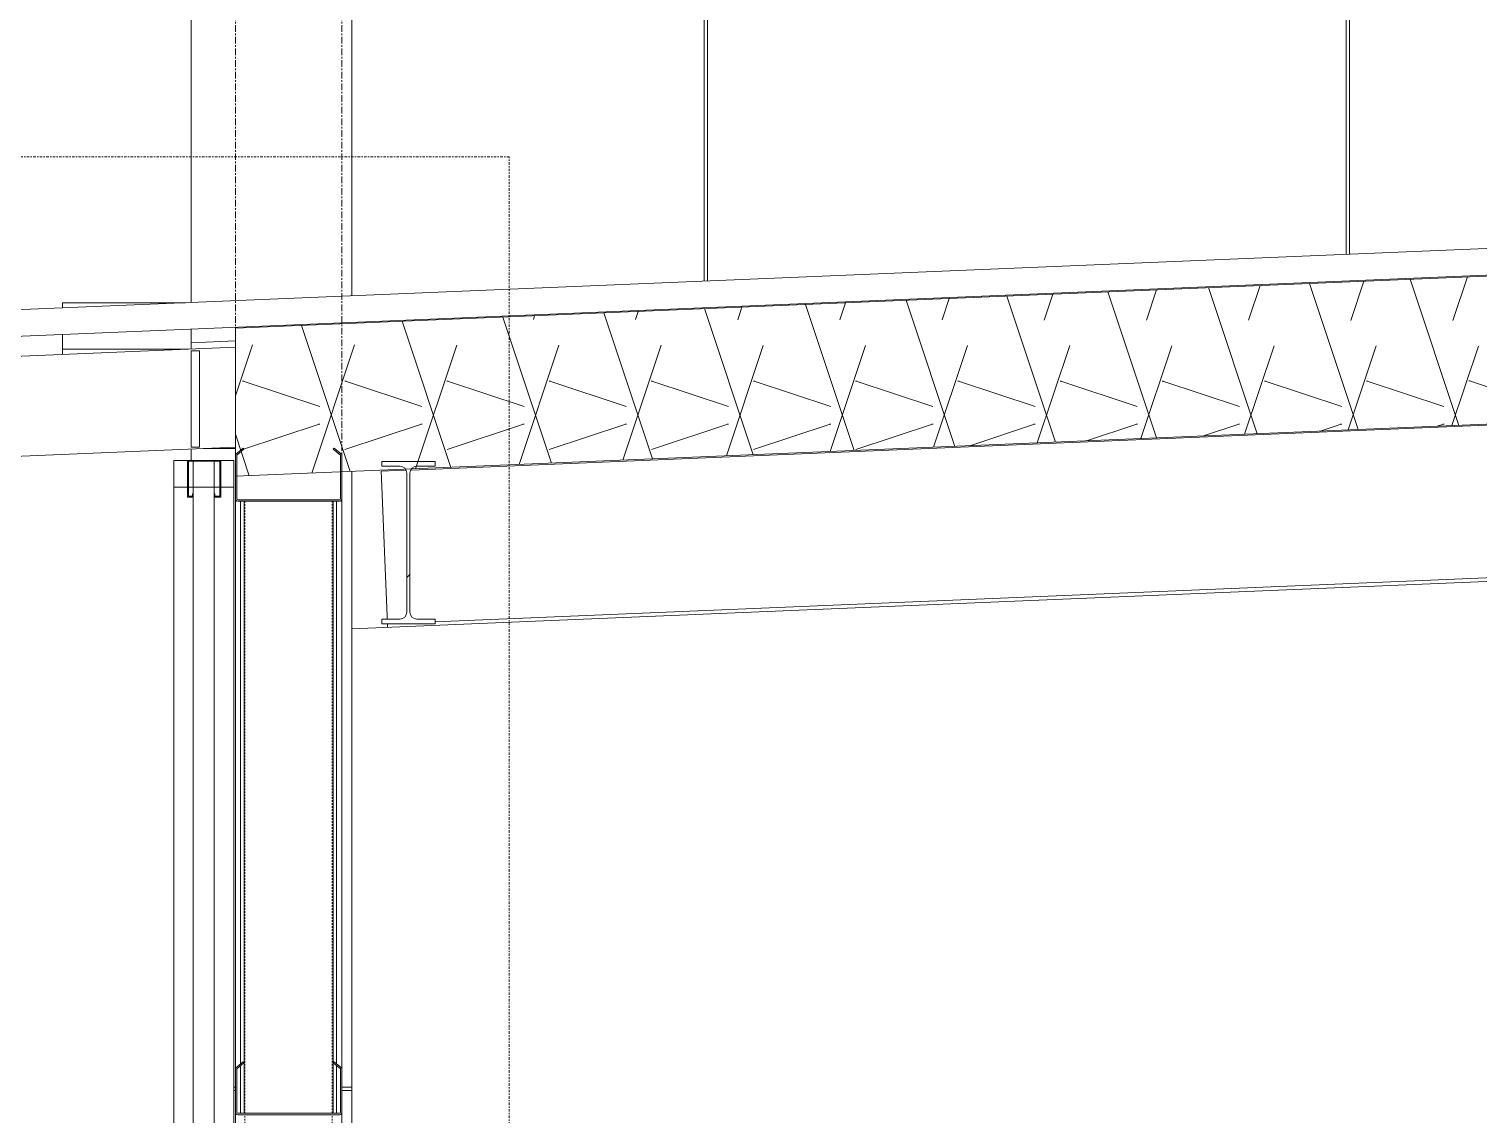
# Model space of a CAD drawing. Header units: inches. Extents: x -23565 to -43, y -324 to 853.
# Drawn here: x -8987.3 to -8878.3, y 96.4 to 177.9 of the extents above; entities that cross this region are included whole.
import ezdxf

# ---------------------------------------------------------------- set-up
doc = ezdxf.new("R2010")
doc.units = ezdxf.units.IN
doc.header["$MEASUREMENT"] = 0
for name, pattern in [('Dash Dot 3_16_', [0.3125, 0.1875, -0.0625, 0, -0.0625]), ('Grid Line 1_2_', [0.875, 0.5, -0.125, 0.125, -0.125]), ('Hidden 1_8_', [0.1875, 0.125, -0.0625])]:
    doc.linetypes.add(name, pattern=pattern)
for name, color, linetype, lineweight in [('A-ANNO-SYMB', 150, 'Continuous', 9), ('A-CLNG', 13, 'Continuous', 13), ('A-CLNG-PATT', 13, 'Continuous', 25), ('A-GLAZ-CWMG', 51, 'Continuous', 13), ('A-ROOF', 132, 'Continuous', 13), ('A-WALL', 113, 'Continuous', 13), ('A-WALL-PATT', 111, 'Continuous', 25), ('I-WALL', 2, 'Continuous', 13), ('S-BEAM', 12, 'Continuous', 13), ('S-COLS', 52, 'Continuous', 13), ('S-GRID', 1, 'Continuous', 9)]:
    doc.layers.add(name, color=color, linetype=linetype, lineweight=lineweight)
pattern_1 = [(45, (-21606.148, 72.082), (-19.007, 19.007), []), (45, (-21606.148, 100.882), (-19.007, 19.007), [])]

# ---------------------------------------------------------------- blocks, each defined once
blk = doc.blocks.new('Rectangular Mullion - Profile_Polycarbonate_Upper and left-1767610-Building Section - North_South looking West _ Fitness Center')
at = {"layer": 'A-GLAZ-CWMG', "color": 7}
for p, q in [((-22796.41, 145.5), (-22798.91, 145.5)), ((-22798.91, 145.5), (-22798.91, 142.75)), ((-22798.84, 142.81), (-22798.84, 145.44)), ((-22798.84, 145.44), (-22796.47, 145.44)), ((-22796.47, 145.44), (-22796.47, 142.81)), ((-22796.41, 142.75), (-22796.41, 145.5)), ((-22798.54, 142.81), (-22798.84, 142.81)), ((-22798.48, 143), (-22798.54, 143)), ((-22798.54, 143), (-22798.54, 142.81)), ((-22798.48, 142.75), (-22798.48, 143)), ((-22796.84, 143), (-22796.91, 143)), ((-22796.91, 143), (-22796.91, 142.75)), ((-22796.84, 142.81), (-22796.84, 143)), ((-22796.47, 142.81), (-22796.84, 142.81)), ((-22798.91, 142.75), (-22798.48, 142.75)), ((-22796.91, 142.75), (-22796.41, 142.75))]:
    blk.add_line(p, q, dxfattribs=at)
blk = doc.blocks.new('W-Wide Flange - W12X19-1732174-Building Section - North_South looking West _ Fitness Center')
at = {"layer": 'S-BEAM', "lineweight": 9}
h = blk.add_hatch(dxfattribs=at)
h.set_pattern_fill('FP_51', color=8, style=0, pattern_type=2)
h.set_pattern_definition(pattern_1)
h.paths.add_polyline_path([(-22780.3, 133.23), (-22780.3, 133.58), (-22781.66, 133.58), (-22782.03, 133.73), (-22782.19, 134.1), (-22782.13, 144.69), (-22782.03, 144.92), (-22781.66, 145.08), (-22780.3, 145.08), (-22780.3, 145.43), (-22784.31, 145.43), (-22784.31, 145.08), (-22782.95, 145.08), (-22782.57, 144.92), (-22782.42, 144.55), (-22782.42, 134.1), (-22782.57, 133.73), (-22782.95, 133.58), (-22784.31, 133.58), (-22784.31, 133.23), (-22782.13, 133.23)], flags=0)
at = {"layer": 'S-BEAM', "color": 7}
for p, q in [((-22780.3, 145.43), (-22784.31, 145.43)), ((-22784.31, 145.43), (-22784.31, 145.08)), ((-22784.31, 145.08), (-22782.95, 145.08)), ((-22781.66, 145.08), (-22780.3, 145.08)), ((-22780.3, 145.08), (-22780.3, 145.43)), ((-22782.42, 144.55), (-22782.42, 134.1)), ((-22782.19, 134.1), (-22782.19, 144.55)), ((-22782.95, 133.58), (-22784.31, 133.58)), ((-22784.31, 133.58), (-22784.31, 133.23)), ((-22784.31, 133.23), (-22780.3, 133.23)), ((-22780.3, 133.58), (-22781.66, 133.58)), ((-22780.3, 133.23), (-22780.3, 133.58))]:
    blk.add_line(p, q, dxfattribs=at)
for centre, start, end in [((-22782.95, 144.55), 0, 90), ((-22781.66, 144.55), 90, 180), ((-22782.95, 134.1), 270, 0), ((-22781.66, 134.1), 180, 270)]:
    blk.add_arc(centre, 0.525, start, end, dxfattribs=at)
blk = doc.blocks.new('W-Wide Flange - W12X16-1341241-Building Section - North_South looking West _ Fitness Center')
at = {"layer": 'S-BEAM', "color": 8, "lineweight": 9}
for p, q in [((-22782.09, 144.78), (-22370.3, 161.94)), ((-22780.3, 133.38), (-22370.3, 150.46)), ((-22784.35, 144.69), (-22782.51, 144.77)), ((-22784.33, 144.14), (-22784.35, 144.69)), ((-22783.9, 133.78), (-22784.33, 144.14)), ((-22783.89, 133.63), (-22783.9, 133.78)), ((-22783.86, 132.96), (-22783.87, 133.23))]:
    blk.add_line(p, q, dxfattribs=at)
blk = doc.blocks.new('Dimension Lumber - 5_5 x 7_5 Glulam-1730132-Building Section - North_South looking West _ Fitness Center')
at = {"layer": 'S-BEAM', "color": 8, "lineweight": 9}
for p, q in [((-22855.29, 151.51), (-22795.3, 154.01)), ((-22854.98, 144.01), (-22855.29, 151.51)), ((-22854.98, 144.01), (-22795.3, 146.5))]:
    blk.add_line(p, q, dxfattribs=at)
blk = doc.blocks.new('Rectangular Mullion - Exterior 2_ x 4_5_-1135297-Building Section - North_South looking West _ Fitness Center')
at = {"layer": 'A-GLAZ-CWMG', "color": 8, "lineweight": 9}
for p, q in [((-22798.91, 145.5), (-22799.93, 145.5)), ((-22799.93, 145.5), (-22799.93, 143.5)), ((-22795.43, 145.5), (-22796.41, 145.5)), ((-22795.43, 143.5), (-22795.43, 145.5)), ((-22799.93, 143.5), (-22798.91, 143.5)), ((-22798.86, 143.5), (-22798.48, 143.5)), ((-22796.91, 143.5), (-22796.45, 143.5)), ((-22796.41, 143.5), (-22795.43, 143.5))]:
    blk.add_line(p, q, dxfattribs=at)
at = {"layer": 'A-GLAZ-CWMG', "color": 10, "lineweight": 9}
blk.add_line((-22798.48, 143.5), (-22796.91, 143.5), dxfattribs=at)
blk = doc.blocks.new('Rectangular Mullion - Exterior 2_ x 4_5_-1142381-Building Section - North_South looking West _ Fitness Center')
at = {"layer": 'A-GLAZ-CWMG', "color": 8, "lineweight": 9}
for p, q in [((-22799.93, 143.5), (-22798.91, 143.5)), ((-22799.93, 97), (-22799.93, 143.5)), ((-22798.86, 143.5), (-22798.48, 143.5)), ((-22796.91, 143.5), (-22796.45, 143.5)), ((-22796.41, 143.5), (-22795.43, 143.5)), ((-22795.43, 143.5), (-22795.43, 97))]:
    blk.add_line(p, q, dxfattribs=at)
at = {"layer": 'A-GLAZ-CWMG', "color": 10, "lineweight": 9}
blk.add_line((-22798.48, 143.5), (-22796.91, 143.5), dxfattribs=at)
blk = doc.blocks.new('Rectangular Mullion - Exterior 2_ x 4_5_-1142382-Building Section - North_South looking West _ Fitness Center')
at = {"layer": 'A-GLAZ-CWMG', "color": 8, "lineweight": 9}
for p, q in [((-22799.93, 2), (-22799.93, 97)), ((-22795.43, 97), (-22795.43, 2)), ((-22798.89, 2), (-22799.93, 2)), ((-22798.48, 2), (-22798.84, 2)), ((-22796.47, 2), (-22796.91, 2)), ((-22795.43, 2), (-22796.42, 2))]:
    blk.add_line(p, q, dxfattribs=at)
at = {"layer": 'A-GLAZ-CWMG', "color": 10, "lineweight": 9}
blk.add_line((-22796.91, 2), (-22798.48, 2), dxfattribs=at)
blk = doc.blocks.new('Girt_C - 8_D-1732029-Building Section - North_South looking West _ Fitness Center')
at = {"layer": 'S-BEAM', "lineweight": 9}
h = blk.add_hatch(dxfattribs=at)
h.set_pattern_fill('FP_51', color=8, style=0, pattern_type=2)
h.set_pattern_definition(pattern_1)
h.paths.add_polyline_path([(-22795.12, 142.44), (-22787.49, 142.44), (-22787.49, 142.55), (-22795.12, 142.55)], flags=0)
h.paths.add_polyline_path([(-22787.41, 142.62), (-22787.3, 142.63), (-22787.3, 145.94), (-22787.88, 146.42), (-22787.95, 146.34), (-22787.41, 145.89)], flags=0)
h.paths.add_polyline_path([(-22795.19, 142.62), (-22795.19, 145.89), (-22794.66, 146.34), (-22794.73, 146.42), (-22795.3, 145.94), (-22795.3, 142.63)], flags=0)
at = {"layer": 'S-BEAM', "color": 7}
for p, q in [((-22794.73, 146.42), (-22795.3, 145.94)), ((-22795.19, 145.89), (-22794.66, 146.34)), ((-22794.66, 146.34), (-22794.73, 146.42)), ((-22787.88, 146.42), (-22787.95, 146.34)), ((-22787.95, 146.34), (-22787.41, 145.89)), ((-22787.3, 145.94), (-22787.88, 146.42)), ((-22795.3, 145.94), (-22795.3, 142.63)), ((-22795.19, 142.62), (-22795.19, 145.89)), ((-22787.41, 145.89), (-22787.41, 142.62)), ((-22787.3, 142.63), (-22787.3, 145.94)), ((-22787.49, 142.55), (-22795.12, 142.55)), ((-22795.12, 142.44), (-22787.49, 142.44))]:
    blk.add_line(p, q, dxfattribs=at)
for centre, radius, start, end in [((-22795.12, 142.63), 0.188, 180, 270), ((-22795.12, 142.63), 0.0782, 182.1227, 270), ((-22787.49, 142.63), 0.188, 270, 0), ((-22787.49, 142.63), 0.0782, 270, 356.9576)]:
    blk.add_arc(centre, radius, start, end, dxfattribs=at)
blk = doc.blocks.new('HSS-Hollow Structural Section - HSS1-1_2X1-1_2X1_8 - Obsolete-1396620-Building Section - North_South looking West _ Fitness Center')
at = {"layer": 'S-BEAM', "color": 8, "lineweight": 9}
for p, q in [((-22808.3, 154.14), (-22808.3, 154.97)), ((-22808.3, 153.9), (-22808.3, 154.14)), ((-22808.3, 153.86), (-22808.3, 153.9)), ((-22808.3, 153.86), (-22798.89, 153.86))]:
    blk.add_line(p, q, dxfattribs=at)
blk = doc.blocks.new('HSS-Hollow Structural Section - HSS1-1_2X1-1_2X1_8 - Obsolete-V121-Building Section - North_South looking West _ Fitness Center')
at = {"layer": 'S-BEAM', "color": 8, "lineweight": 9}
blk.add_line((-22808.3, 153.46), (-22808.3, 153.86), dxfattribs=at)
blk = doc.blocks.new('C-Channel-Column - C8X13_7-1665977-Building Section - North_South looking West _ Fitness Center')
at = {"layer": 'S-COLS', "color": 8, "linetype": 'Hidden 1_8_', "lineweight": 9}
for p, q in [((-22794.59, 96.42), (-22794.59, 142.44)), ((-22788.02, 96.43), (-22788.02, 142.44)), ((-22794.59, 51.55), (-22794.59, 96.32)), ((-22788.02, 51.55), (-22788.02, 96.33)), ((-22794.59, 0), (-22794.59, 51.45)), ((-22788.02, 0), (-22788.02, 51.45))]:
    blk.add_line(p, q, dxfattribs=at)
blk = doc.blocks.new('Girt_C - 8_D-1777781-Building Section - North_South looking West _ Fitness Center')
at = {"layer": 'S-BEAM', "lineweight": 9}
h = blk.add_hatch(dxfattribs=at)
h.set_pattern_fill('FP_51', color=8, style=0, pattern_type=2)
h.set_pattern_definition(pattern_1)
h.paths.add_polyline_path([(-22795.12, 96.32), (-22787.49, 96.32), (-22787.49, 96.43), (-22795.12, 96.43)], flags=0)
h.paths.add_polyline_path([(-22787.41, 96.5), (-22787.3, 96.51), (-22787.3, 99.82), (-22787.88, 100.3), (-22787.95, 100.22), (-22787.41, 99.77), (-22787.41, 96.86)], flags=0)
h.paths.add_polyline_path([(-22795.19, 96.5), (-22795.19, 99.77), (-22794.66, 100.22), (-22794.73, 100.3), (-22795.3, 99.82), (-22795.3, 96.51)], flags=0)
at = {"layer": 'S-BEAM', "color": 7}
for p, q in [((-22794.73, 100.3), (-22795.3, 99.82)), ((-22794.66, 100.22), (-22794.73, 100.3)), ((-22787.88, 100.3), (-22787.95, 100.22)), ((-22787.3, 99.82), (-22787.88, 100.3)), ((-22795.3, 99.82), (-22795.3, 96.51)), ((-22795.19, 99.77), (-22794.66, 100.22)), ((-22795.19, 96.5), (-22795.19, 99.77)), ((-22787.95, 100.22), (-22787.41, 99.77)), ((-22787.41, 99.77), (-22787.41, 96.5)), ((-22787.3, 96.51), (-22787.3, 99.82)), ((-22787.49, 96.43), (-22795.12, 96.43)), ((-22795.12, 96.32), (-22787.49, 96.32))]:
    blk.add_line(p, q, dxfattribs=at)
for centre, radius, start, end in [((-22795.12, 96.51), 0.188, 180, 270), ((-22795.12, 96.51), 0.0782, 182.1227, 270), ((-22787.49, 96.51), 0.188, 270, 0), ((-22787.49, 96.51), 0.0782, 270, 356.9576)]:
    blk.add_arc(centre, radius, start, end, dxfattribs=at)

msp = doc.modelspace()

# ---------------------------------------------------------------- hatches: boundary and pattern name
at = {"layer": 'A-CLNG-PATT', "lineweight": 9}
h = msp.add_hatch(dxfattribs=at)
h.set_pattern_fill('FP_49', color=8, style=0, pattern_type=2)
h.set_pattern_definition([(161.57, (-21605.188, 73.042), (-7.6802237, -0.0009796), [0, -54.643, 6.067, 0]), (18.43, (-21607.108, 73.042), (-7.6802237, 0.0009796), [0, -54.643, 6.067, 0]), (108.43, (-21605.188, 73.042), (3.8382953, -19.2013653), [18.211, -42.499]), (71.57, (-21607.108, 73.042), (3.8382953, 19.2013653), [18.211, -42.499])])
h.paths.add_polyline_path([(-8971.77195, 144.31066), (-8546.77195, 162.01899), (-8546.77195, 173.15364), (-8971.77195, 155.44531), (-8971.77195, 152.28075)], flags=0)
at = {"layer": 'A-WALL-PATT', "lineweight": 9}
h = msp.add_hatch(dxfattribs=at)
h.set_pattern_fill('FP_60', color=8, style=0, pattern_type=2)
h.set_pattern_definition([(0, (-22446.43, 145.12), (-193, 193), [48, -145]), (90, (-22446.43, 145.12), (-193, 1e-14), [96, -97]), (180, (-22398.43, 241.12), (-193, 193), [48, -145]), (90, (-22398.43, 145.12), (-193, 1e-14), [96, -97]), (180, (-22398.43, 241.62), (-193, 193), [48, -145]), (90, (-22398.43, 241.62), (-193, 1e-14), [96, -97]), (0, (-22446.43, 337.62), (-193, 193), [48, -145]), (90, (-22446.43, 241.62), (-193, 1e-14), [96, -97]), (0, (-22398.18, 192.88), (-193, 193), [48, -145]), (90, (-22398.18, 144.75), (-193, 1e-14), [48.125, -144.875]), (90, (-22350.18, 144.75), (-193, 1e-14), [48.125, -144.875]), (0, (-22398.18, 289.38), (-193, 193), [48, -145]), (90, (-22398.18, 193.38), (-193, 1e-14), [96, -97]), (180, (-22350.18, 193.38), (-193, 193), [48, -145]), (90, (-22350.18, 193.38), (-193, 1e-14), [96, -97]), (90, (-22398.18, 289.88), (-193, 1e-14), [48, -145]), (180, (-22350.18, 289.88), (-193, 193), [48, -145]), (90, (-22350.18, 289.88), (-193, 1e-14), [48, -145]), (0, (-22349.93, 145.12), (-193, 193), [48, -145]), (90, (-22349.93, 145.12), (-193, 1e-14), [96, -97]), (180, (-22301.93, 241.12), (-193, 193), [48, -145]), (90, (-22301.93, 145.12), (-193, 1e-14), [96, -97]), (180, (-22301.93, 241.62), (-193, 193), [48, -145]), (90, (-22301.93, 241.62), (-193, 1e-14), [96, -97]), (0, (-22349.93, 337.62), (-193, 193), [48, -145]), (90, (-22349.93, 241.62), (-193, 1e-14), [96, -97]), (0, (-22301.68, 192.88), (-193, 193), [48, -145]), (90, (-22301.68, 144.75), (-193, 1e-14), [48.125, -144.875]), (90, (-22253.68, 144.75), (-193, 1e-14), [48.125, -144.875]), (0, (-22301.68, 289.38), (-193, 193), [48, -145]), (90, (-22301.68, 193.38), (-193, 1e-14), [96, -97]), (180, (-22253.68, 193.38), (-193, 193), [48, -145]), (90, (-22253.68, 193.38), (-193, 1e-14), [96, -97]), (90, (-22301.68, 289.88), (-193, 1e-14), [48, -145]), (180, (-22253.68, 289.88), (-193, 193), [48, -145]), (90, (-22253.68, 289.88), (-193, 1e-14), [48, -145])])
h.paths.add_polyline_path([(-8975.08445, 154.35426), (-8971.77195, 154.49178), (-8971.77195, 155.44531), (-8975.08445, 155.36979)], flags=0)
h.paths.add_polyline_path([(-8975.08445, 157.37152), (-8623.14695, 172.03559), (-8623.14695, 190), (-8975.08445, 190), (-8975.08445, 162.35675)], flags=0)
h = msp.add_hatch(dxfattribs=at)
h.set_pattern_fill('FP_6', color=8, style=0, pattern_type=2)
h.set_pattern_definition([(90, (-23337.7, 677.25), (-193, -193), [48, -145]), (180, (-23337.7, 677.25), (-2e-14, -193), [96, -97]), (270, (-23433.7, 725.25), (-193, -193), [48, -145]), (180, (-23337.7, 725.25), (-2e-14, -193), [96, -97]), (270, (-23434.2, 725.25), (-193, -193), [48, -145]), (180, (-23434.2, 725.25), (-2e-14, -193), [96, -97]), (90, (-23530.2, 677.25), (-193, -193), [48, -145]), (180, (-23434.2, 677.25), (-2e-14, -193), [96, -97]), (90, (-23385.46, 725.5), (-193, -193), [48, -145]), (180, (-23337.33, 725.5), (-2e-14, -193), [48.125, -144.875]), (180, (-23337.33, 773.5), (-2e-14, -193), [48.125, -144.875]), (90, (-23481.96, 725.5), (-193, -193), [48, -145]), (180, (-23385.96, 725.5), (-2e-14, -193), [96, -97]), (270, (-23385.96, 773.5), (-193, -193), [48, -145]), (180, (-23385.96, 773.5), (-2e-14, -193), [96, -97]), (180, (-23482.46, 725.5), (-2e-14, -193), [48, -145]), (270, (-23482.46, 773.5), (-193, -193), [48, -145]), (180, (-23482.46, 773.5), (-2e-14, -193), [48, -145]), (90, (-23337.7, 773.75), (-193, -193), [48, -145]), (180, (-23337.7, 773.75), (-2e-14, -193), [96, -97]), (270, (-23433.7, 821.75), (-193, -193), [48, -145]), (180, (-23337.7, 821.75), (-2e-14, -193), [96, -97]), (270, (-23434.2, 821.75), (-193, -193), [48, -145]), (180, (-23434.2, 821.75), (-2e-14, -193), [96, -97]), (90, (-23530.2, 773.75), (-193, -193), [48, -145]), (180, (-23434.2, 773.75), (-2e-14, -193), [96, -97]), (90, (-23385.46, 822), (-193, -193), [48, -145]), (180, (-23337.33, 822), (-2e-14, -193), [48.125, -144.875]), (180, (-23337.33, 870), (-2e-14, -193), [48.125, -144.875]), (90, (-23481.96, 822), (-193, -193), [48, -145]), (180, (-23385.96, 822), (-2e-14, -193), [96, -97]), (270, (-23385.96, 870), (-193, -193), [48, -145]), (180, (-23385.96, 870), (-2e-14, -193), [96, -97]), (180, (-23482.46, 822), (-2e-14, -193), [48, -145]), (270, (-23482.46, 870), (-193, -193), [48, -145]), (180, (-23482.46, 870), (-2e-14, -193), [48, -145])])
h.paths.add_polyline_path([(-8971.77195, 0), (-8971.77195, 142.4375), (-8971.58445, 142.4375), (-8971.57695, 142.54688), (-8963.95939, 142.54688), (-8963.87288, 142.4375), (-8963.77195, 142.4375), (-8963.77195, 0), (-8963.02195, 0), (-8963.02195, 144.67524), (-8963.77195, 144.64399), (-8963.77195, 142.625), (-8963.88132, 142.6209), (-8963.88132, 144.63943), (-8971.66257, 144.31066), (-8971.67101, 142.62235), (-8971.77195, 142.625), (-8971.77195, 146.5), (-8975.08445, 146.36198), (-8975.08445, 145.5), (-8971.89695, 145.5), (-8971.89695, 0)], flags=0)
h.paths.add_polyline_path([(-8975.08445, 153.86849), (-8971.77195, 154.00651), (-8971.77195, 155.44531), (-8975.08445, 155.36979)], flags=0)
h.paths.add_polyline_path([(-8975.08445, 157.37152), (-8963.02195, 157.87413), (-8963.02195, 188.72048), (-8975.08445, 188.72048), (-8975.08445, 162.35675)], flags=0)

# ---------------------------------------------------------------- linework, layer by layer
at = {"layer": 'A-ANNO-SYMB', "linetype": 'Dash Dot 3_16_'}
for p, q in [((-8951.19234, 168.31755), (-8995.13689, 168.31755)), ((-8951.19234, -11.18477), (-8951.19234, 168.31755))]:
    msp.add_line(p, q, dxfattribs=at)
at = {"layer": 'A-CLNG', "color": 7}
for p, q in [((-8546.77195, 173.15364), (-8971.77195, 155.44531)), ((-8971.77195, 144.31066), (-8546.77195, 162.01899)), ((-8971.77195, 155.44531), (-8971.77195, 144.31066))]:
    msp.add_line(p, q, dxfattribs=at)
at = {"layer": 'A-ROOF', "color": 7}
for p, q in [((-8546.77195, 175.21788), (-9038.08445, 154.74652)), ((-9038.08445, 152.74479), (-8546.77195, 173.21614))]:
    msp.add_line(p, q, dxfattribs=at)
at = {"layer": 'A-ROOF', "color": 8, "lineweight": 9}
for q in [(-8975.52195, 157.35329), (-8984.77195, 156.96788)]:
    msp.add_line((-8984.77195, 157.35329), q, dxfattribs=at)
at = {"layer": 'A-WALL', "color": 8, "lineweight": 9}
for p, q in [((-8975.08445, 157.37152), (-8975.08445, 239.45581)), ((-8963.02195, 188.72048), (-8963.02195, 157.87413)), ((-8975.08445, 155.36979), (-8975.08445, 153.86849)), ((-8975.08445, 154.35426), (-8971.77195, 154.49178)), ((-8975.08445, 145.5), (-8975.08445, 146.36198)), ((-8963.02195, 144.67524), (-8963.02195, 0))]:
    msp.add_line(p, q, dxfattribs=at)
at = {"layer": 'A-WALL', "color": 7}
for p, q in [((-8973.37467, 145.4375), (-8974.94947, 145.4375)), ((-8974.94947, 145.4375), (-8974.94947, 0.0625)), ((-8973.37467, 0.0625), (-8973.37467, 145.4375))]:
    msp.add_line(p, q, dxfattribs=at)
at = {"layer": 'I-WALL', "color": 7}
for p, q in [((-8974.45945, 153.75), (-8975.08445, 153.75)), ((-8975.08445, 153.75), (-8975.08445, 146.5)), ((-8974.45945, 146.5), (-8974.45945, 153.75)), ((-8975.08445, 146.5), (-8974.45945, 146.5))]:
    msp.add_line(p, q, dxfattribs=at)
at = {"layer": 'I-WALL', "color": 8, "lineweight": 9}
msp.add_line((-8546.77195, 150.19619), (-8963.02195, 132.85244), dxfattribs=at)
at = {"layer": 'S-COLS', "color": 8, "lineweight": 9}
for p, q in [((-8971.77195, 99.82031), (-8971.77195, 142.4375)), ((-8971.67101, 142.4375), (-8971.77195, 142.4375)), ((-8971.38195, 100.14756), (-8971.38195, 142.4375)), ((-8971.38195, 100.14756), (-8971.38195, 142.4375)), ((-8971.12109, 96.42304), (-8971.12109, 142.4375)), ((-8964.4228, 142.4375), (-8964.4228, 96.42969)), ((-8964.16195, 142.4375), (-8964.16195, 100.14756)), ((-8964.16195, 100.14756), (-8964.16195, 142.4375)), ((-8963.77195, 142.4375), (-8963.87288, 142.4375)), ((-8963.77195, 99.82031), (-8963.77195, 142.4375)), ((-8971.38195, 96.42678), (-8971.38195, 100.00478)), ((-8971.38195, 96.42678), (-8971.38195, 100.00478)), ((-8964.16195, 100.00478), (-8964.16195, 96.42969)), ((-8964.16195, 96.42969), (-8964.16195, 100.00478)), ((-8971.77195, 51.36719), (-8971.77195, 96.50781)), ((-8963.77195, 51.36719), (-8963.77195, 96.50781))]:
    msp.add_line(p, q, dxfattribs=at)
at = {"layer": 'S-GRID', "linetype": 'Grid Line 1_2_'}
for p, q in [((-8971.77195, -293.03588), (-8971.77195, 738.65708)), ((-8971.77195, -293.03588), (-8971.77195, 738.65708)), ((-8963.77195, -293.03588), (-8963.77195, 738.65708)), ((-8963.77195, -293.03588), (-8963.77195, 738.65708))]:
    msp.add_line(p, q, dxfattribs=at)

# ---------------------------------------------------------------- block references
at = {"layer": 'A-GLAZ-CWMG', "color": 8, "lineweight": 9}
for name in ['Rectangular Mullion - Exterior 2_ x 4_5_-1135297-Building Section - North_South looking West _ Fitness Center', 'Rectangular Mullion - Profile_Polycarbonate_Upper and left-1767610-Building Section - North_South looking West _ Fitness Center', 'Rectangular Mullion - Exterior 2_ x 4_5_-1142381-Building Section - North_South looking West _ Fitness Center', 'Rectangular Mullion - Exterior 2_ x 4_5_-1142382-Building Section - North_South looking West _ Fitness Center']:
    msp.add_blockref(name, (13823.53087, 0), dxfattribs=at)
at = {"layer": 'S-BEAM', "color": 8, "lineweight": 9}
for name in ['W-Wide Flange - W12X16-1341241-Building Section - North_South looking West _ Fitness Center', 'HSS-Hollow Structural Section - HSS1-1_2X1-1_2X1_8 - Obsolete-1396620-Building Section - North_South looking West _ Fitness Center', 'Dimension Lumber - 5_5 x 7_5 Glulam-1730132-Building Section - North_South looking West _ Fitness Center', 'HSS-Hollow Structural Section - HSS1-1_2X1-1_2X1_8 - Obsolete-V121-Building Section - North_South looking West _ Fitness Center', 'Girt_C - 8_D-1732029-Building Section - North_South looking West _ Fitness Center', 'W-Wide Flange - W12X19-1732174-Building Section - North_South looking West _ Fitness Center', 'Girt_C - 8_D-1777781-Building Section - North_South looking West _ Fitness Center']:
    msp.add_blockref(name, (13823.53087, 0), dxfattribs=at)
at = {"layer": 'S-COLS', "color": 8, "linetype": 'Hidden 1_8_', "lineweight": 9}
msp.add_blockref('C-Channel-Column - C8X13_7-1665977-Building Section - North_South looking West _ Fitness Center', (13823.53087, 0), dxfattribs=at)

doc.saveas('drawing.dxf')
